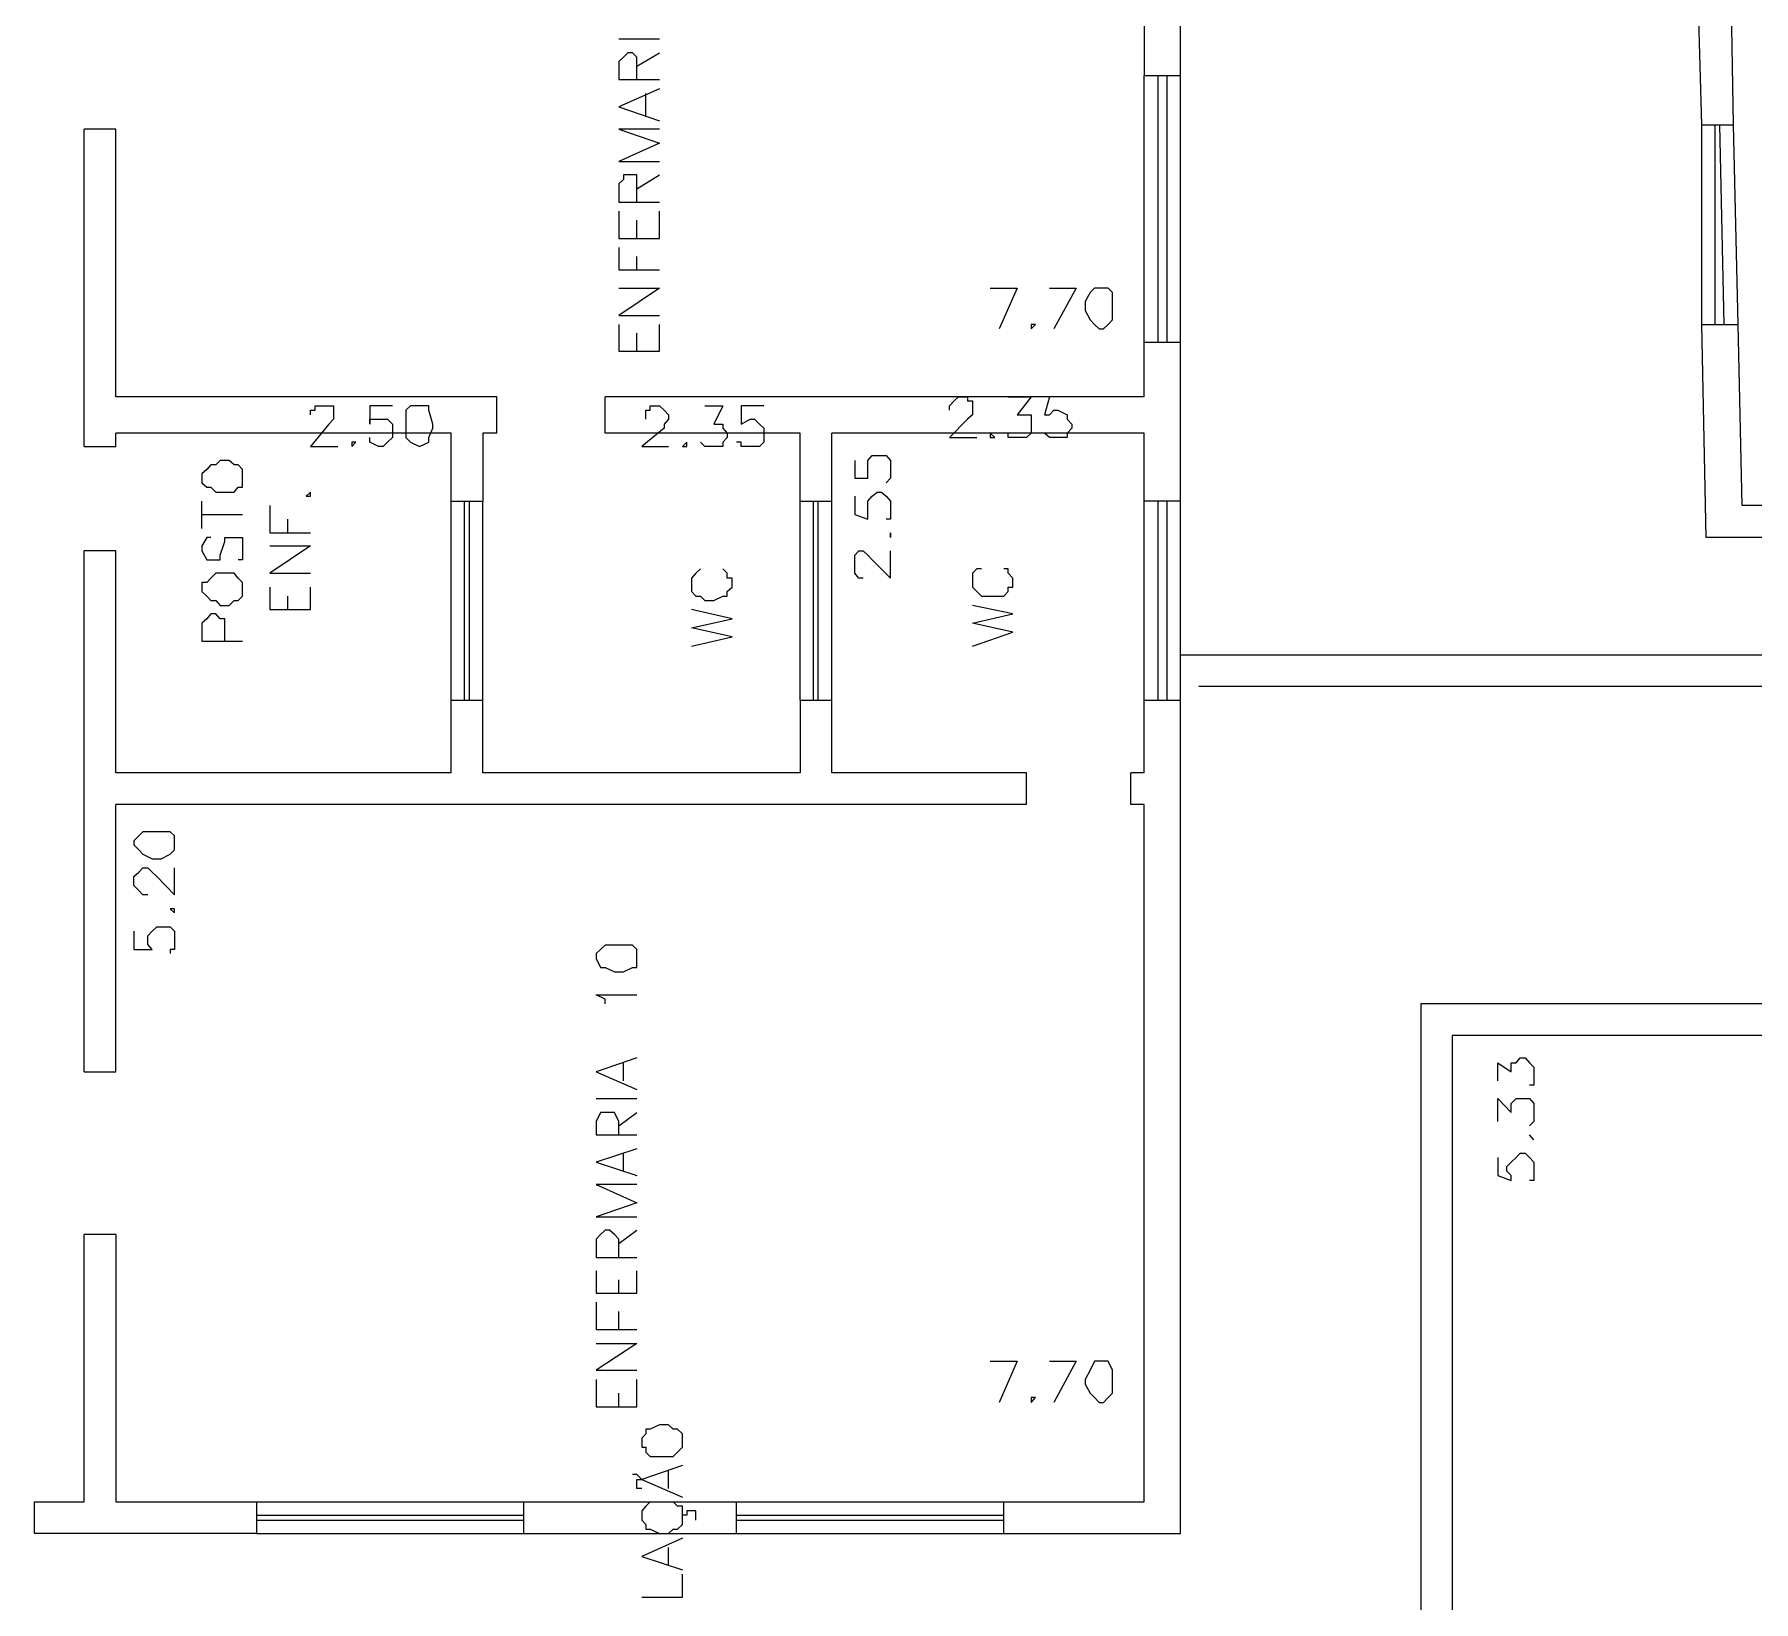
# Model space of a CAD drawing. Header units: millimetres. Extents: x -369 to -70, y -1414 to -1185.
# Drawn here: x -162.78 to -149.94, y -1306.4 to -1294.69 of the extents above; entities that cross this region are included whole.
import ezdxf

# ---------------------------------------------------------------- set-up
doc = ezdxf.new("R2010")
doc.units = ezdxf.units.MM
doc.header["$MEASUREMENT"] = 0
for name, color, linetype in [('10', 10, 'Continuous'), ('50', 50, 'Continuous'), ('6', 6, 'Continuous'), ('8', 8, 'Continuous')]:
    doc.layers.add(name, color=color, linetype=linetype)

msp = doc.modelspace()

# ---------------------------------------------------------------- linework, layer by layer
at = {"layer": '10'}
for points in [[(-150.087, -1295.367), (-150.191, -1289.245)], [(-150.323, -1295.367), (-150.359, -1294.049)], [(-154.216, -1294.996), (-154.216, -1294.624), (-154.216, -1294.624), (-154.487, -1294.624), (-154.487, -1294.996), (-154.487, -1294.996), (-154.216, -1294.996)], [(-162.404, -1297.769), (-162.404, -1295.399)], [(-162.168, -1295.399), (-162.404, -1295.399)], [(-162.168, -1297.397), (-162.168, -1295.399)], [(-150.323, -1295.367), (-150.087, -1295.367)], [(-150.291, -1298.449), (-150.323, -1296.858)], [(-150.323, -1296.858), (-150.051, -1296.858)], [(-150.02, -1298.209), (-150.051, -1296.858)], [(-154.487, -1297.397), (-154.487, -1296.99), (-154.487, -1296.99), (-154.216, -1296.99)], [(-154.216, -1298.177), (-154.216, -1296.99)], [(-159.323, -1297.397), (-162.168, -1297.397)], [(-159.323, -1297.669), (-159.323, -1297.397)], [(-154.487, -1297.397), (-158.512, -1297.397)], [(-158.512, -1297.669), (-158.512, -1297.397)], [(-162.404, -1297.769), (-162.168, -1297.769), (-162.168, -1297.769), (-162.168, -1297.669)], [(-159.663, -1298.177), (-159.663, -1297.669), (-159.663, -1297.669), (-162.168, -1297.669)], [(-159.323, -1297.669), (-159.427, -1297.669), (-159.427, -1297.669), (-159.427, -1298.177)], [(-157.057, -1297.669), (-158.512, -1297.669)], [(-157.057, -1298.177), (-157.057, -1297.669)], [(-157.057, -1298.177), (-156.821, -1298.177), (-156.821, -1298.177), (-156.821, -1297.669)], [(-154.487, -1297.669), (-156.821, -1297.669)], [(-154.216, -1298.177), (-154.487, -1298.177), (-154.487, -1298.177), (-154.487, -1297.669)], [(-159.663, -1298.177), (-159.427, -1298.177)], [(-149.852, -1298.209), (-150.02, -1298.209)], [(-149.852, -1298.449), (-150.291, -1298.449)], [(-162.168, -1298.548), (-162.404, -1298.548)], [(-162.404, -1302.441), (-162.404, -1298.548)], [(-162.168, -1300.207), (-162.168, -1298.548)], [(-159.663, -1299.663), (-159.427, -1299.663)], [(-159.663, -1300.207), (-159.663, -1299.663)], [(-157.057, -1299.663), (-157.057, -1300.207), (-157.057, -1300.207), (-159.427, -1300.207)], [(-159.427, -1300.207), (-159.427, -1299.663)], [(-157.057, -1299.663), (-156.821, -1299.663)], [(-156.821, -1300.207), (-156.821, -1299.663)], [(-154.487, -1299.663), (-154.216, -1299.663)], [(-154.487, -1300.207), (-154.487, -1299.663)], [(-154.216, -1300.647), (-154.216, -1299.663)], [(-159.663, -1300.207), (-162.168, -1300.207)], [(-155.367, -1300.207), (-156.821, -1300.207)], [(-155.367, -1300.443), (-155.367, -1300.207)], [(-154.587, -1300.443), (-154.587, -1300.207)], [(-154.487, -1300.207), (-154.587, -1300.207)], [(-162.404, -1302.441), (-162.168, -1302.441), (-162.168, -1302.441), (-162.168, -1300.443)], [(-155.367, -1300.443), (-162.168, -1300.443)], [(-154.487, -1300.443), (-154.587, -1300.443)], [(-154.487, -1305.654), (-154.487, -1300.443)], [(-154.216, -1305.89), (-154.216, -1300.647)], [(-152.421, -1301.933), (-152.421, -1307.109)], [(-149.512, -1301.933), (-152.421, -1301.933)], [(-152.186, -1302.169), (-152.186, -1307.48)], [(-149.512, -1302.169), (-152.186, -1302.169)], [(-162.168, -1303.656), (-162.168, -1305.654), (-162.168, -1305.654), (-161.117, -1305.654), (-161.117, -1305.654), (-161.117, -1305.89), (-161.117, -1305.89), (-162.776, -1305.89), (-162.776, -1305.654), (-162.776, -1305.654), (-162.404, -1305.654), (-162.404, -1305.654), (-162.404, -1303.656)], [(-162.168, -1303.656), (-162.404, -1303.656)], [(-159.123, -1305.654), (-157.533, -1305.654)], [(-159.123, -1305.654), (-159.123, -1305.89)], [(-157.533, -1305.89), (-157.533, -1305.654)], [(-155.535, -1305.654), (-154.487, -1305.654)], [(-155.535, -1305.89), (-155.535, -1305.654)], [(-159.123, -1305.89), (-157.533, -1305.89)], [(-155.535, -1305.89), (-154.216, -1305.89)]]:
    msp.add_lwpolyline(points, dxfattribs=at)
at = {"layer": '50'}
for points in [[(-158.412, -1294.724), (-158.108, -1294.724)], [(-158.276, -1295.028), (-158.276, -1294.892), (-158.276, -1294.86), (-158.308, -1294.828), (-158.344, -1294.828), (-158.376, -1294.86), (-158.412, -1294.892), (-158.412, -1295.028), (-158.412, -1295.028), (-158.108, -1295.028)], [(-158.276, -1294.928), (-158.108, -1294.828)], [(-158.108, -1295.096), (-158.412, -1295.231), (-158.412, -1295.231), (-158.108, -1295.335)], [(-158.208, -1295.299), (-158.208, -1295.132)], [(-158.108, -1295.399), (-158.412, -1295.399), (-158.412, -1295.399), (-158.108, -1295.503), (-158.108, -1295.503), (-158.412, -1295.639), (-158.412, -1295.639), (-158.108, -1295.639)], [(-158.276, -1295.943), (-158.276, -1295.807), (-158.276, -1295.775), (-158.276, -1295.739), (-158.308, -1295.739), (-158.344, -1295.739), (-158.376, -1295.739), (-158.376, -1295.775), (-158.412, -1295.807), (-158.412, -1295.943), (-158.412, -1295.943), (-158.108, -1295.943)], [(-158.276, -1295.843), (-158.108, -1295.739)], [(-158.412, -1296.011), (-158.412, -1296.215), (-158.412, -1296.215), (-158.108, -1296.215)], [(-158.276, -1296.215), (-158.276, -1296.079)], [(-158.108, -1296.215), (-158.108, -1296.011)], [(-158.412, -1296.282), (-158.412, -1296.45), (-158.412, -1296.45), (-158.108, -1296.45)], [(-158.276, -1296.45), (-158.276, -1296.35)], [(-158.412, -1296.586), (-158.108, -1296.586), (-158.108, -1296.586), (-158.412, -1296.79), (-158.412, -1296.79), (-158.108, -1296.79)], [(-155.638, -1296.586), (-155.435, -1296.586), (-155.435, -1296.586), (-155.57, -1296.89)], [(-155.195, -1296.586), (-154.995, -1296.586), (-154.995, -1296.586), (-155.163, -1296.89)], [(-154.823, -1296.586), (-154.859, -1296.586), (-154.891, -1296.618), (-154.927, -1296.686), (-154.927, -1296.754), (-154.891, -1296.822), (-154.859, -1296.858), (-154.823, -1296.89), (-154.791, -1296.89), (-154.755, -1296.858), (-154.723, -1296.822), (-154.723, -1296.754), (-154.723, -1296.686), (-154.723, -1296.618), (-154.755, -1296.586), (-154.791, -1296.586), (-154.823, -1296.586)], [(-158.412, -1296.858), (-158.412, -1297.058), (-158.412, -1297.058), (-158.108, -1297.058)], [(-158.108, -1297.058), (-158.108, -1296.858)], [(-155.331, -1296.858), (-155.331, -1296.858), (-155.331, -1296.89), (-155.299, -1296.858), (-155.331, -1296.858)], [(-158.276, -1297.058), (-158.276, -1296.922)], [(-160.714, -1297.533), (-160.714, -1297.497), (-160.678, -1297.497), (-160.678, -1297.465), (-160.646, -1297.465), (-160.578, -1297.465), (-160.542, -1297.465), (-160.542, -1297.497), (-160.542, -1297.533), (-160.542, -1297.565), (-160.578, -1297.601), (-160.714, -1297.769), (-160.51, -1297.769)], [(-160.102, -1297.465), (-160.27, -1297.465), (-160.27, -1297.601), (-160.27, -1297.565), (-160.206, -1297.565), (-160.17, -1297.565), (-160.138, -1297.565), (-160.102, -1297.601), (-160.102, -1297.633), (-160.102, -1297.669), (-160.102, -1297.701), (-160.138, -1297.737), (-160.17, -1297.769), (-160.206, -1297.769), (-160.27, -1297.737), (-160.27, -1297.701)], [(-159.899, -1297.465), (-159.966, -1297.465), (-160.002, -1297.497), (-160.002, -1297.601), (-160.002, -1297.633), (-160.002, -1297.701), (-159.966, -1297.737), (-159.899, -1297.769), (-159.831, -1297.737), (-159.831, -1297.701), (-159.799, -1297.633), (-159.799, -1297.601), (-159.831, -1297.497), (-159.831, -1297.465), (-159.899, -1297.465)], [(-158.208, -1297.565), (-158.208, -1297.533), (-158.208, -1297.497), (-158.176, -1297.497), (-158.176, -1297.465), (-158.108, -1297.465), (-158.072, -1297.497), (-158.04, -1297.533), (-158.04, -1297.565), (-158.072, -1297.601), (-158.072, -1297.633), (-158.24, -1297.769), (-158.04, -1297.769)], [(-157.768, -1297.465), (-157.633, -1297.465), (-157.701, -1297.601), (-157.669, -1297.601), (-157.633, -1297.601), (-157.633, -1297.633), (-157.601, -1297.669), (-157.601, -1297.701), (-157.633, -1297.737), (-157.633, -1297.769), (-157.701, -1297.769), (-157.733, -1297.769), (-157.768, -1297.769), (-157.8, -1297.737)], [(-157.329, -1297.465), (-157.497, -1297.465), (-157.497, -1297.601), (-157.429, -1297.565), (-157.397, -1297.565), (-157.361, -1297.601), (-157.329, -1297.633), (-157.329, -1297.669), (-157.329, -1297.701), (-157.329, -1297.737), (-157.361, -1297.769), (-157.397, -1297.769), (-157.429, -1297.769), (-157.497, -1297.769), (-157.497, -1297.737), (-157.533, -1297.737)], [(-155.942, -1297.497), (-155.942, -1297.465), (-155.906, -1297.429), (-155.874, -1297.397), (-155.806, -1297.397), (-155.806, -1297.429), (-155.77, -1297.429), (-155.77, -1297.465), (-155.77, -1297.497), (-155.77, -1297.533), (-155.806, -1297.565), (-155.942, -1297.701), (-155.738, -1297.701)], [(-155.503, -1297.397), (-155.331, -1297.397), (-155.435, -1297.533), (-155.367, -1297.533), (-155.331, -1297.533), (-155.331, -1297.565), (-155.331, -1297.601), (-155.331, -1297.633), (-155.331, -1297.669), (-155.367, -1297.701), (-155.399, -1297.701), (-155.435, -1297.701), (-155.503, -1297.701), (-155.503, -1297.669), (-155.535, -1297.669)], [(-155.063, -1297.397), (-155.195, -1297.397), (-155.231, -1297.533), (-155.195, -1297.533), (-155.163, -1297.497), (-155.131, -1297.497), (-155.063, -1297.533), (-155.063, -1297.565), (-155.027, -1297.601), (-155.027, -1297.633), (-155.063, -1297.669), (-155.063, -1297.701), (-155.131, -1297.701), (-155.163, -1297.701), (-155.195, -1297.701), (-155.231, -1297.669)], [(-160.406, -1297.737), (-160.406, -1297.737), (-160.406, -1297.769), (-160.374, -1297.737), (-160.406, -1297.737)], [(-157.904, -1297.737), (-157.936, -1297.769), (-157.904, -1297.769), (-157.904, -1297.737)], [(-155.638, -1297.669), (-155.638, -1297.701), (-155.602, -1297.701), (-155.638, -1297.669)], [(-161.525, -1298.041), (-161.489, -1298.073), (-161.457, -1298.073), (-161.421, -1298.109), (-161.389, -1298.109), (-161.321, -1298.109), (-161.285, -1298.109), (-161.253, -1298.073), (-161.221, -1298.073), (-161.221, -1298.041), (-161.221, -1297.973), (-161.221, -1297.941), (-161.253, -1297.905), (-161.285, -1297.905), (-161.321, -1297.873), (-161.389, -1297.873), (-161.421, -1297.905), (-161.457, -1297.905), (-161.489, -1297.941), (-161.525, -1297.973), (-161.525, -1298.041)], [(-156.649, -1297.873), (-156.649, -1298.005), (-156.55, -1298.005), (-156.55, -1297.973), (-156.55, -1297.905), (-156.55, -1297.873), (-156.518, -1297.837), (-156.482, -1297.837), (-156.45, -1297.837), (-156.414, -1297.837), (-156.382, -1297.873), (-156.382, -1297.905), (-156.382, -1297.973), (-156.382, -1298.005), (-156.414, -1298.041)], [(-160.746, -1298.141), (-160.714, -1298.141), (-160.714, -1298.109), (-160.746, -1298.141)], [(-156.649, -1298.141), (-156.649, -1298.277), (-156.55, -1298.313), (-156.55, -1298.277), (-156.55, -1298.245), (-156.55, -1298.209), (-156.55, -1298.177), (-156.518, -1298.141), (-156.482, -1298.109), (-156.45, -1298.109), (-156.414, -1298.141), (-156.382, -1298.177), (-156.382, -1298.209), (-156.382, -1298.245), (-156.382, -1298.277), (-156.382, -1298.313), (-156.414, -1298.313)], [(-161.525, -1298.381), (-161.525, -1298.177)], [(-161.525, -1298.277), (-161.221, -1298.277)], [(-161.018, -1298.209), (-161.018, -1298.413), (-161.018, -1298.413), (-160.714, -1298.413)], [(-160.882, -1298.413), (-160.882, -1298.313)], [(-156.382, -1298.449), (-156.382, -1298.449), (-156.382, -1298.413), (-156.382, -1298.449)], [(-161.457, -1298.449), (-161.489, -1298.449), (-161.525, -1298.512), (-161.525, -1298.548), (-161.489, -1298.616), (-161.457, -1298.616), (-161.421, -1298.616), (-161.389, -1298.616), (-161.389, -1298.58), (-161.353, -1298.48), (-161.353, -1298.449), (-161.321, -1298.449), (-161.285, -1298.449), (-161.253, -1298.449), (-161.221, -1298.449), (-161.221, -1298.512), (-161.221, -1298.548), (-161.221, -1298.616), (-161.253, -1298.616)], [(-161.018, -1298.512), (-160.714, -1298.512), (-160.714, -1298.512), (-161.018, -1298.716), (-161.018, -1298.716), (-160.714, -1298.716)], [(-156.586, -1298.752), (-156.618, -1298.752), (-156.649, -1298.716), (-156.649, -1298.684), (-156.649, -1298.616), (-156.649, -1298.58), (-156.618, -1298.548), (-156.586, -1298.548), (-156.55, -1298.58), (-156.518, -1298.616), (-156.382, -1298.752), (-156.382, -1298.548)], [(-161.525, -1298.852), (-161.489, -1298.888), (-161.457, -1298.92), (-161.421, -1298.92), (-161.389, -1298.956), (-161.321, -1298.956), (-161.285, -1298.92), (-161.253, -1298.92), (-161.221, -1298.888), (-161.221, -1298.852), (-161.221, -1298.784), (-161.253, -1298.752), (-161.285, -1298.716), (-161.321, -1298.716), (-161.389, -1298.716), (-161.421, -1298.716), (-161.457, -1298.752), (-161.489, -1298.784), (-161.525, -1298.784), (-161.525, -1298.852)], [(-157.8, -1298.684), (-157.836, -1298.716), (-157.868, -1298.752), (-157.868, -1298.82), (-157.868, -1298.852), (-157.836, -1298.888), (-157.8, -1298.888), (-157.768, -1298.92), (-157.701, -1298.92), (-157.633, -1298.888), (-157.601, -1298.888), (-157.601, -1298.852), (-157.565, -1298.82), (-157.565, -1298.752), (-157.601, -1298.752), (-157.601, -1298.716), (-157.633, -1298.684)], [(-155.702, -1298.684), (-155.738, -1298.684), (-155.77, -1298.716), (-155.77, -1298.752), (-155.77, -1298.82), (-155.738, -1298.852), (-155.702, -1298.888), (-155.67, -1298.888), (-155.602, -1298.888), (-155.535, -1298.888), (-155.503, -1298.852), (-155.503, -1298.82), (-155.467, -1298.82), (-155.467, -1298.752), (-155.503, -1298.716), (-155.503, -1298.684), (-155.535, -1298.684)], [(-161.018, -1298.82), (-161.018, -1298.988), (-161.018, -1298.988), (-160.714, -1298.988)], [(-160.882, -1298.988), (-160.882, -1298.888)], [(-160.714, -1298.988), (-160.714, -1298.82)], [(-161.353, -1299.224), (-161.353, -1299.088), (-161.353, -1299.056), (-161.389, -1299.056), (-161.421, -1299.02), (-161.457, -1299.02), (-161.489, -1299.056), (-161.525, -1299.088), (-161.525, -1299.224), (-161.525, -1299.224), (-161.221, -1299.224)], [(-157.868, -1299.26), (-157.565, -1299.192), (-157.565, -1299.192), (-157.868, -1299.124), (-157.868, -1299.124), (-157.565, -1299.056), (-157.565, -1299.056), (-157.868, -1298.988)], [(-155.77, -1299.26), (-155.467, -1299.156), (-155.467, -1299.156), (-155.77, -1299.088), (-155.77, -1299.088), (-155.467, -1299.02), (-155.467, -1299.02), (-155.77, -1298.956)], [(-162.033, -1300.746), (-161.997, -1300.782), (-161.965, -1300.814), (-161.897, -1300.85), (-161.829, -1300.85), (-161.761, -1300.814), (-161.729, -1300.782), (-161.729, -1300.746), (-161.729, -1300.714), (-161.729, -1300.678), (-161.761, -1300.647), (-161.829, -1300.647), (-161.897, -1300.647), (-161.965, -1300.647), (-161.997, -1300.678), (-162.033, -1300.714), (-162.033, -1300.746)], [(-161.929, -1301.118), (-161.965, -1301.118), (-161.997, -1301.086), (-162.033, -1301.05), (-162.033, -1300.982), (-161.997, -1300.95), (-161.965, -1300.918), (-161.929, -1300.918), (-161.897, -1300.95), (-161.861, -1300.982), (-161.729, -1301.118), (-161.729, -1300.918)], [(-161.761, -1301.222), (-161.729, -1301.254), (-161.729, -1301.222), (-161.761, -1301.222)], [(-162.033, -1301.39), (-162.033, -1301.526), (-161.897, -1301.526), (-161.929, -1301.49), (-161.929, -1301.426), (-161.897, -1301.39), (-161.861, -1301.358), (-161.829, -1301.358), (-161.797, -1301.358), (-161.761, -1301.358), (-161.729, -1301.39), (-161.729, -1301.426), (-161.729, -1301.49), (-161.729, -1301.526), (-161.761, -1301.526), (-161.761, -1301.558)], [(-158.58, -1301.594), (-158.548, -1301.662), (-158.512, -1301.662), (-158.444, -1301.694), (-158.376, -1301.694), (-158.308, -1301.662), (-158.276, -1301.662), (-158.276, -1301.594), (-158.276, -1301.558), (-158.276, -1301.526), (-158.308, -1301.494), (-158.376, -1301.494), (-158.444, -1301.494), (-158.512, -1301.494), (-158.548, -1301.526), (-158.58, -1301.558), (-158.58, -1301.594)], [(-158.512, -1301.933), (-158.512, -1301.897), (-158.58, -1301.865), (-158.276, -1301.865)], [(-158.276, -1302.337), (-158.58, -1302.441), (-158.58, -1302.441), (-158.276, -1302.573)], [(-158.376, -1302.509), (-158.376, -1302.373)], [(-151.846, -1302.509), (-151.846, -1302.373), (-151.746, -1302.441), (-151.746, -1302.405), (-151.746, -1302.373), (-151.71, -1302.373), (-151.678, -1302.337), (-151.642, -1302.337), (-151.61, -1302.373), (-151.578, -1302.405), (-151.578, -1302.441), (-151.578, -1302.473), (-151.578, -1302.509), (-151.578, -1302.541), (-151.61, -1302.541)], [(-158.58, -1302.641), (-158.276, -1302.641)], [(-151.846, -1302.813), (-151.846, -1302.641), (-151.746, -1302.745), (-151.746, -1302.677), (-151.71, -1302.641), (-151.678, -1302.641), (-151.642, -1302.641), (-151.61, -1302.641), (-151.578, -1302.677), (-151.578, -1302.709), (-151.578, -1302.777), (-151.578, -1302.813), (-151.61, -1302.845)], [(-158.412, -1302.912), (-158.412, -1302.813), (-158.444, -1302.745), (-158.48, -1302.745), (-158.512, -1302.745), (-158.548, -1302.745), (-158.58, -1302.813), (-158.58, -1302.912), (-158.58, -1302.912), (-158.276, -1302.912)], [(-158.412, -1302.845), (-158.276, -1302.745)], [(-158.276, -1303.016), (-158.58, -1303.116), (-158.58, -1303.116), (-158.276, -1303.216)], [(-151.578, -1302.948), (-151.61, -1302.912)], [(-158.376, -1303.184), (-158.376, -1303.048)], [(-151.846, -1303.08), (-151.846, -1303.216), (-151.746, -1303.252), (-151.746, -1303.216), (-151.778, -1303.184), (-151.778, -1303.148), (-151.746, -1303.116), (-151.71, -1303.08), (-151.678, -1303.048), (-151.642, -1303.048), (-151.61, -1303.08), (-151.578, -1303.116), (-151.578, -1303.148), (-151.578, -1303.184), (-151.578, -1303.216), (-151.578, -1303.252), (-151.61, -1303.252)], [(-158.276, -1303.284), (-158.58, -1303.284), (-158.58, -1303.284), (-158.276, -1303.42), (-158.276, -1303.42), (-158.58, -1303.524), (-158.58, -1303.524), (-158.276, -1303.524)], [(-158.412, -1303.828), (-158.412, -1303.692), (-158.444, -1303.656), (-158.48, -1303.624), (-158.512, -1303.624), (-158.548, -1303.656), (-158.58, -1303.692), (-158.58, -1303.828), (-158.58, -1303.828), (-158.276, -1303.828)], [(-158.412, -1303.724), (-158.276, -1303.624)], [(-158.58, -1303.928), (-158.58, -1304.095), (-158.58, -1304.095), (-158.276, -1304.095)], [(-158.276, -1304.095), (-158.276, -1303.928)], [(-158.412, -1304.095), (-158.412, -1303.995)], [(-158.58, -1304.163), (-158.58, -1304.367), (-158.58, -1304.367), (-158.276, -1304.367)], [(-158.412, -1304.367), (-158.412, -1304.231)], [(-158.58, -1304.471), (-158.276, -1304.471), (-158.276, -1304.471), (-158.58, -1304.671), (-158.58, -1304.671), (-158.276, -1304.671)], [(-155.638, -1304.603), (-155.435, -1304.603), (-155.435, -1304.603), (-155.57, -1304.911)], [(-155.195, -1304.603), (-154.995, -1304.603), (-154.995, -1304.603), (-155.163, -1304.911)], [(-154.823, -1304.603), (-154.859, -1304.603), (-154.891, -1304.671), (-154.927, -1304.739), (-154.927, -1304.775), (-154.891, -1304.843), (-154.859, -1304.875), (-154.823, -1304.911), (-154.791, -1304.911), (-154.755, -1304.875), (-154.723, -1304.843), (-154.723, -1304.775), (-154.723, -1304.739), (-154.723, -1304.671), (-154.755, -1304.603), (-154.791, -1304.603), (-154.823, -1304.603)], [(-158.58, -1304.739), (-158.58, -1304.943), (-158.58, -1304.943), (-158.276, -1304.943)], [(-158.276, -1304.943), (-158.276, -1304.739)], [(-158.412, -1304.943), (-158.412, -1304.843)], [(-155.331, -1304.875), (-155.331, -1304.875), (-155.331, -1304.911), (-155.299, -1304.875), (-155.331, -1304.875)], [(-158.24, -1305.246), (-158.208, -1305.246), (-158.208, -1305.282), (-158.176, -1305.314), (-158.108, -1305.314), (-158.04, -1305.314), (-158.004, -1305.314), (-157.972, -1305.282), (-157.936, -1305.246), (-157.936, -1305.178), (-157.936, -1305.146), (-157.972, -1305.11), (-158.004, -1305.11), (-158.04, -1305.078), (-158.108, -1305.078), (-158.176, -1305.11), (-158.208, -1305.11), (-158.208, -1305.146), (-158.24, -1305.178), (-158.24, -1305.246)], [(-158.24, -1305.554), (-158.276, -1305.554), (-158.276, -1305.554), (-158.276, -1305.518), (-158.276, -1305.518), (-158.276, -1305.518), (-158.276, -1305.486), (-158.24, -1305.486), (-158.276, -1305.45), (-158.308, -1305.45)], [(-157.936, -1305.382), (-158.24, -1305.486), (-158.24, -1305.486), (-157.936, -1305.618)], [(-158.04, -1305.554), (-158.04, -1305.418)], [(-158.176, -1305.654), (-158.208, -1305.686), (-158.24, -1305.722), (-158.24, -1305.79), (-158.208, -1305.822), (-158.208, -1305.858), (-158.176, -1305.858), (-158.108, -1305.89), (-158.04, -1305.89), (-158.004, -1305.858), (-157.972, -1305.858), (-157.936, -1305.822), (-157.936, -1305.79), (-157.936, -1305.722), (-157.936, -1305.686), (-157.972, -1305.686), (-158.004, -1305.654)], [(-157.836, -1305.79), (-157.836, -1305.79), (-157.836, -1305.722), (-157.868, -1305.722), (-157.904, -1305.722), (-157.904, -1305.754), (-157.936, -1305.754)], [(-157.936, -1305.926), (-158.24, -1306.062), (-158.24, -1306.062), (-157.936, -1306.161)], [(-158.04, -1306.126), (-158.04, -1305.994)], [(-158.24, -1306.365), (-157.936, -1306.365), (-157.936, -1306.193)]]:
    msp.add_lwpolyline(points, dxfattribs=at)
at = {"layer": '6'}
for points in [[(-145.624, -1299.328), (-154.216, -1299.328)], [(-145.624, -1299.563), (-154.08, -1299.563)]]:
    msp.add_lwpolyline(points, dxfattribs=at)
at = {"layer": '8'}
for points in [[(-154.487, -1296.99), (-154.487, -1294.996)], [(-154.384, -1296.99), (-154.384, -1294.996)], [(-154.316, -1296.99), (-154.316, -1294.996)], [(-154.216, -1296.99), (-154.216, -1294.996)], [(-150.323, -1296.858), (-150.323, -1295.367)], [(-150.223, -1296.858), (-150.223, -1295.367)], [(-150.155, -1296.858), (-150.187, -1295.367)], [(-150.051, -1296.858), (-150.087, -1295.367)], [(-159.663, -1299.663), (-159.663, -1298.177)], [(-159.563, -1299.663), (-159.563, -1298.177)], [(-159.527, -1299.663), (-159.527, -1298.177)], [(-159.427, -1299.663), (-159.427, -1298.177)], [(-157.057, -1299.663), (-157.057, -1298.177)], [(-156.957, -1299.663), (-156.957, -1298.177)], [(-156.921, -1299.663), (-156.921, -1298.177)], [(-156.821, -1299.663), (-156.821, -1298.177)], [(-154.487, -1299.663), (-154.487, -1298.177)], [(-154.384, -1299.663), (-154.384, -1298.177)], [(-154.316, -1299.663), (-154.316, -1298.177)], [(-154.216, -1299.663), (-154.216, -1298.177)], [(-161.117, -1305.654), (-159.123, -1305.654)], [(-157.533, -1305.654), (-155.535, -1305.654)], [(-161.117, -1305.754), (-159.123, -1305.754)], [(-161.117, -1305.79), (-159.123, -1305.79)], [(-157.533, -1305.754), (-155.535, -1305.754)], [(-157.533, -1305.79), (-155.535, -1305.79)], [(-161.117, -1305.89), (-159.123, -1305.89)], [(-157.533, -1305.89), (-155.535, -1305.89)]]:
    msp.add_lwpolyline(points, dxfattribs=at)

doc.saveas('drawing.dxf')
